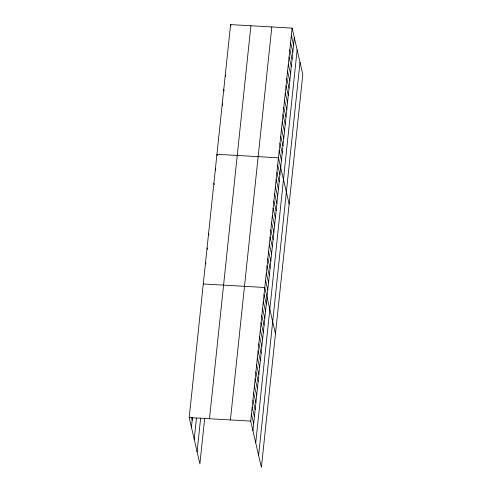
<?xml version="1.0" encoding="UTF-8"?>
<svg xmlns="http://www.w3.org/2000/svg" width="492" height="492" viewBox="0 0 492 492"><rect width="100%" height="100%" fill="white"/><g stroke="black" fill="none" stroke-linecap="round" stroke-linejoin="round"><path stroke-width="0.74" d="M204.703 418.169L199.887 463.876L189.199 417.579L230.6 24.6L292.113 28.124L302.801 74.421L261.4 467.4L250.711 421.103L292.113 28.124M191.425 427.24L192.464 417.394M194.217 439.331L196.443 418.231M197.095 451.785L200.65 418.034M209.494 418.741L250.902 25.762M230.41 419.94L271.818 26.962M252.937 430.764L294.345 37.779M255.729 442.855L297.137 49.87M258.608 455.309L300.009 62.33M203.276 283.97L264.788 287.488L275.477 333.785M189.199 417.579L250.711 421.103M291.356 35.326L293.583 44.987M290.594 42.533L292.826 52.189M289.837 49.735L292.07 59.397M289.081 56.943L291.307 66.598M288.318 64.144L290.551 73.806M287.562 71.352L289.788 81.008M286.799 78.554L289.032 88.216M286.043 85.762L288.269 95.417M285.28 92.963L287.512 102.625M284.524 100.171L286.756 109.827M283.767 107.373L285.993 117.035M283.005 114.581L285.237 124.236M282.248 121.782L284.474 131.444M281.486 128.99L283.718 138.646M280.729 136.192L282.955 145.853M279.966 143.4L282.199 153.055M279.21 150.601L281.442 160.263M289.136 204.1L278.454 157.809L216.941 154.285L217.28 155.767M277.691 165.011L279.923 174.672M276.935 172.218L279.161 181.874M276.172 179.42L278.404 189.082M275.415 186.628L277.642 196.283M274.653 193.83L276.885 203.491M273.896 201.037L276.129 210.693M273.134 208.239L275.366 217.901M230.6 24.6L230.945 26.088M272.377 215.447L274.61 225.102M271.621 222.648L273.847 232.31M270.858 229.85L273.091 239.512M270.102 237.058L272.328 246.72M269.339 244.26L271.572 253.921M268.583 251.467L270.809 261.129M267.82 258.669L270.053 268.331M225.287 75.03L225.631 76.518M267.064 265.877L269.296 275.532M266.307 273.078L268.534 282.74M223.774 89.439L224.112 90.928M265.545 280.286L267.777 289.942M222.255 103.849L222.593 105.337M264.044 294.523L266.277 304.179M263.306 301.553L265.532 311.215M262.562 308.589L264.794 318.244M261.824 315.618L264.05 325.28M261.08 322.654L263.312 332.309M260.342 329.683L262.568 339.345M259.598 336.719L261.83 346.374M258.86 343.748L261.092 353.41M258.115 350.784L260.348 360.439M215.422 168.695L215.767 170.177M257.377 357.813L259.61 367.475M256.633 364.843L258.866 374.504M213.903 183.104L214.248 184.586M255.895 371.878L258.128 381.54M255.157 378.908L257.384 388.569M254.413 385.943L256.646 395.599M253.675 392.973L255.901 402.634M252.931 400.008L255.163 409.664M252.193 407.038L254.419 416.699M251.449 414.073L253.681 423.729M208.59 233.534L208.934 235.022M207.07 247.943L207.415 249.432M205.551 262.353L205.896 263.841M191.48 417.234L192.169 420.205"/></g></svg>
